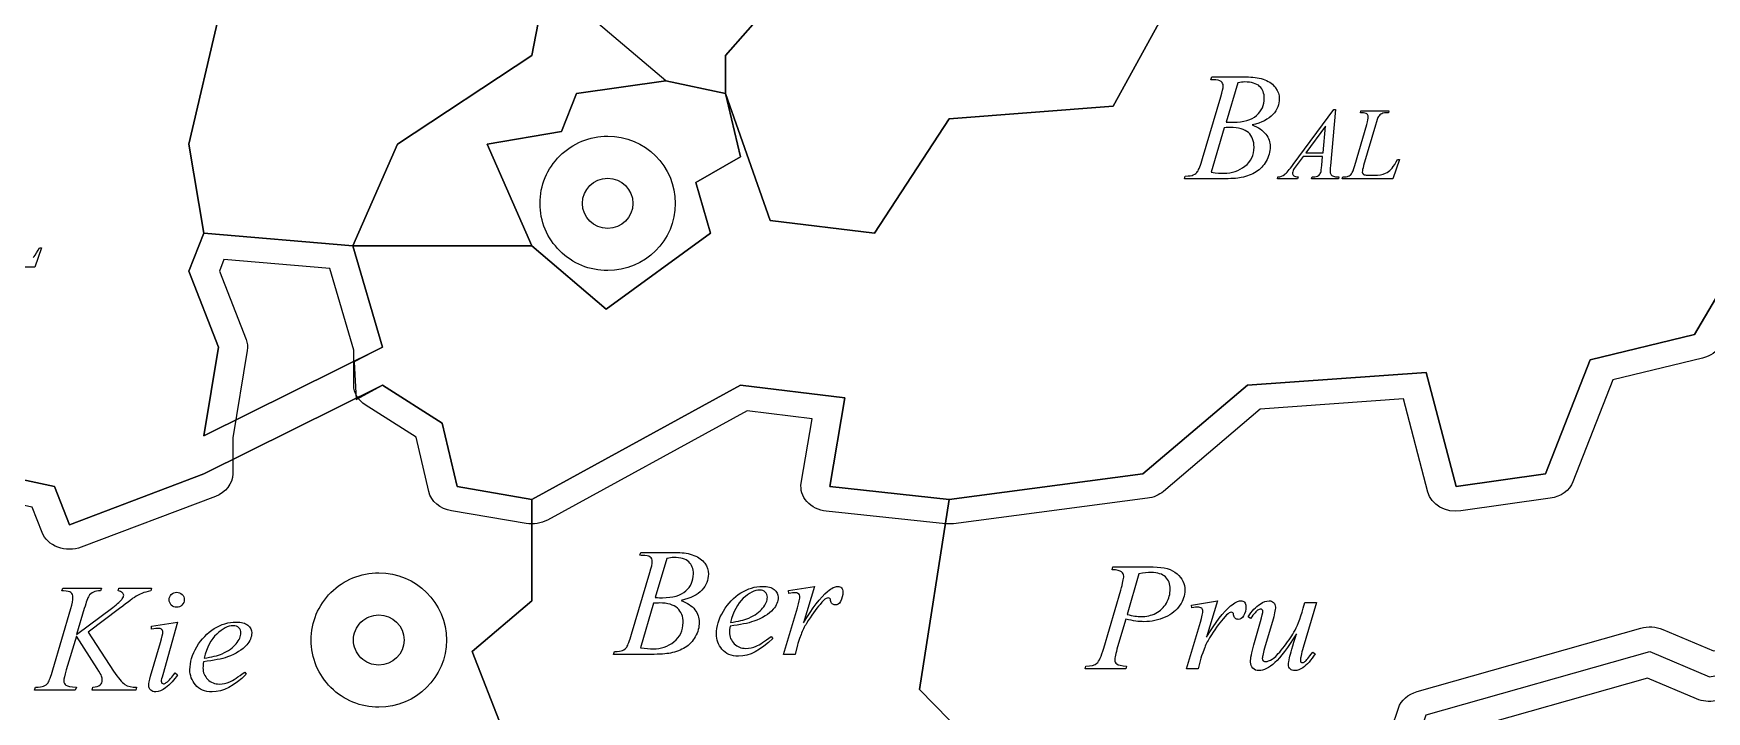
# Model space of a CAD drawing. Extents: x 1 to 639, y -1 to 499.
# Drawn here: x 245.7 to 363, y 237.6 to 285.1 of the extents above; entities that cross this region are included whole.
import ezdxf

# ---------------------------------------------------------------- set-up
doc = ezdxf.new("R2010")
doc.units = 0
for name, color, linetype in [('Centers', 7, 'CONTINUOUS'), ('Dividing_Lines', 7, 'CONTINUOUS'), ('Label_Land', 7, 'CONTINUOUS'), ('Label_Sea', 7, 'CONTINUOUS'), ('Land', 7, 'CONTINUOUS'), ('Nations', 7, 'CONTINUOUS'), ('Seas', 7, 'CONTINUOUS')]:
    doc.layers.add(name, color=color, linetype=linetype)

msp = doc.modelspace()

# ---------------------------------------------------------------- linework, layer by layer
at = {"layer": 'Centers', "color": 1}
for points in [[(287.758078, 273.219253)], [(290.729797, 273.219253)], [(271.716029, 242.638551)], [(274.687722, 242.638551)]]:
    msp.add_lwpolyline(points, close=True, dxfattribs=at)
for points in [[(282.636047, 276.548852), (283.5252, 277.431915), (284.731149, 277.928013), (285.988599, 277.928008)], [(285.988599, 277.928008), (288.607092, 277.928003), (290.729798, 275.819823), (290.729797, 273.219253)], [(281.247374, 273.219253), (281.247374, 274.468095), (281.746894, 275.665788), (282.636047, 276.548852)], [(284.219093, 273.219253), (284.219093, 274.189836), (285.011326, 274.97665), (285.988599, 274.976654)], [(285.988599, 274.976654), (286.965861, 274.976635), (287.758078, 274.189826), (287.758078, 273.219253)], [(282.636049, 269.889657), (281.746896, 270.77272), (281.247375, 271.970411), (281.247374, 273.219253)], [(285.988599, 271.461852), (285.011326, 271.461856), (284.219093, 272.24867), (284.219093, 273.219253)], [(287.758078, 273.219253), (287.758078, 272.24868), (286.965861, 271.46187), (285.988599, 271.461852)], [(290.729797, 273.219253), (290.729795, 270.618685), (288.60709, 268.510508), (285.988599, 268.510503)], [(285.988599, 268.510503), (284.73115, 268.510498), (283.525202, 269.006595), (282.636049, 269.889657)], [(266.593973, 245.968148), (267.483125, 246.851211), (268.689074, 247.347308), (269.946523, 247.347304)], [(269.946523, 247.347304), (272.565016, 247.347299), (274.687721, 245.23912), (274.687722, 242.638551)], [(265.205299, 242.638551), (265.205299, 243.887393), (265.70482, 245.085085), (266.593973, 245.968148)], [(268.176991, 242.638551), (268.176991, 243.104646), (268.363424, 243.551651), (268.695276, 243.881228)], [(268.695276, 243.881228), (269.027129, 244.210805), (269.477216, 244.395957), (269.946523, 244.395952)], [(269.946523, 244.395952), (270.923796, 244.395948), (271.716029, 243.609134), (271.716029, 242.638551)], [(266.593974, 239.308956), (265.704821, 240.192018), (265.2053, 241.38971), (265.205299, 242.638551)], [(268.695276, 241.395874), (268.363424, 241.725451), (268.176991, 242.172456), (268.176991, 242.638551)], [(271.716029, 242.638551), (271.716029, 241.667968), (270.923796, 240.881154), (269.946523, 240.88115)], [(274.687722, 242.638551), (274.68772, 240.037983), (272.565015, 237.929806), (269.946523, 237.929801)], [(269.946523, 240.88115), (269.477216, 240.881145), (269.027129, 241.066297), (268.695276, 241.395874)], [(269.946523, 237.929801), (268.689075, 237.929797), (267.483126, 238.425893), (266.593974, 239.308956)]]:
    msp.add_open_spline(points, degree=3, dxfattribs=at)
at = {"layer": 'Dividing_Lines', "color": 2}
msp.add_lwpolyline([(297.382186, 287.126216), (294.248145, 283.574073), (294.248145, 280.91004), (295.292984, 276.469276), (292.159525, 274.692968), (293.20328, 271.141259), (285.890518, 265.812339), (280.666323, 270.253095), (268.129313, 270.253095), (270.218991, 263.147873), (268.221203, 262.127637), (268.353495, 259.481806), (270.218541, 260.483401), (274.397871, 257.819869), (275.442736, 253.379091), (280.666296, 252.491076), (295.292905, 260.483843), (302.606195, 259.595764), (301.561568, 253.379091), (309.919195, 252.490933), (307.829994, 239.169794), (313.053792, 233.841282)], dxfattribs=at)
at = {"layer": 'Label_Land', "color": 7}
for points in [[(288.24607, 248.573023), (288.32024, 248.767702), (290.884427, 248.767702)], [(290.132124, 248.352051), (289.321546, 245.610712)], [(321.336792, 247.562786), (321.39507, 247.757466)], [(321.39507, 247.757466), (324.224152, 247.757466)], [(247.854833, 246.074442), (247.748875, 246.074442), (247.812449, 246.269122), (250.509085, 246.269122), (250.456106, 246.074442)], [(251.674625, 246.074442), (251.727604, 246.269122), (254.026895, 246.269122), (253.979212, 246.074442)], [(287.6633, 243.058814), (288.950693, 247.378627)], [(298.651157, 246.100047), (300.478937, 246.3947), (299.716038, 243.837538)], [(323.21225, 247.273394), (322.385777, 244.432103)], [(289.194396, 245.21608), (288.277857, 242.09593)], [(298.688244, 245.905365), (298.651157, 246.100047)], [(320.754022, 242.069624), (321.940753, 246.131617)], [(326.894297, 245.089811), (328.722073, 245.384463), (327.959174, 242.827301)], [(326.931381, 244.895128), (326.894297, 245.089811)], [(334.735181, 244.858298), (334.851735, 245.258183), (335.657034, 245.258183)], [(335.657034, 245.258183), (334.735198, 242.12224)], [(247.10783, 240.539186), (248.374027, 244.848476)], [(249.311759, 244.848476), (248.755477, 243.017422), (251.309068, 244.927403)], [(251.785879, 244.848476), (249.58725, 243.191058)], [(254.026895, 243.396261), (254.026895, 243.601467), (255.854671, 243.896119)], [(255.854671, 243.896119), (254.805686, 240.207701)], [(299.286906, 242.295873), (299.117373, 241.632905), (298.306795, 241.632905), (299.286906, 244.900391)], [(322.295714, 244.10062), (321.72354, 242.15381)], [(327.530046, 241.285636), (327.360513, 240.622668), (326.549931, 240.622668), (327.530046, 243.890154)], [(331.031943, 244.142714), (330.86771, 244.25847)], [(331.27035, 242.301136), (331.731267, 243.926984)], [(332.568336, 243.926984), (332.070333, 242.227473)], [(250.212403, 240.633896), (248.755477, 242.901666), (248.050857, 240.539186)], [(249.58725, 243.191058), (251.367346, 240.46026)], [(297.448534, 242.895701), (297.559789, 242.743115)], [(253.958021, 240.107731), (254.646748, 242.46495)], [(289.024863, 241.632905), (286.391802, 241.632905), (286.460677, 241.827588)], [(335.402717, 241.785494), (335.561654, 241.664475)], [(260.553916, 240.39712), (260.66517, 240.244534)], [(322.348693, 240.817351), (322.295714, 240.622668), (319.440141, 240.622668), (319.49842, 240.817351)], [(248.755477, 239.329007), (248.67071, 239.134324), (245.831033, 239.134324), (245.899907, 239.329007)], [(252.97791, 239.329007), (252.919631, 239.134324), (249.857441, 239.134324), (249.905124, 239.329007)], [(255.669246, 240.32872), (255.854671, 240.207701)]]:
    msp.add_lwpolyline(points, dxfattribs=at)
for points in [[(288.24607, 248.573013)], [(255.7858, 245.984993)], [(294.598261, 243.874368)], [(294.561174, 243.616549)], [(257.666555, 241.117968)], [(257.703642, 241.375787)]]:
    msp.add_lwpolyline(points, close=True, dxfattribs=at)
for points in [[(288.415603, 248.56776), (288.355561, 248.56776), (288.29905, 248.569511), (288.24607, 248.573013)], [(288.966585, 248.452003), (288.871224, 248.529174), (288.687563, 248.56776), (288.415603, 248.56776)], [(290.884427, 248.767702), (291.315323, 248.767702), (291.698539, 248.701055), (292.034074, 248.56776)], [(292.034074, 248.56776), (292.37314, 248.434465), (292.625673, 248.248553), (292.791673, 248.010025)], [(288.950693, 247.378627), (289.060182, 247.743434), (289.114926, 247.999501), (289.114926, 248.146828)], [(289.114926, 248.146828), (289.114926, 248.276616), (289.065479, 248.378341), (288.966585, 248.452003)], [(290.619531, 248.41519), (290.492382, 248.41519), (290.329913, 248.394144), (290.132124, 248.352051)], [(291.668517, 248.110015), (291.449537, 248.313465), (291.099875, 248.41519), (290.619531, 248.41519)], [(291.996987, 247.268151), (291.996987, 247.629449), (291.887497, 247.910071), (291.668517, 248.110015)], [(292.791673, 248.010025), (292.961206, 247.771497), (293.045973, 247.518937), (293.045973, 247.252347)], [(321.999032, 247.41546), (321.900137, 247.496137), (321.679391, 247.545246), (321.336792, 247.562786)], [(322.152669, 247.110284), (322.152669, 247.233055), (322.101457, 247.33478), (321.999032, 247.41546)], [(324.224152, 247.757466), (324.965859, 247.757466), (325.520373, 247.597863), (325.887695, 247.278657)], [(291.456601, 246.073754), (291.816858, 246.392962), (291.996987, 246.791094), (291.996987, 247.268151)], [(293.045973, 247.252347), (293.045973, 246.84194), (292.895866, 246.470116), (292.595652, 246.136877)], [(295.318776, 245.936935), (295.809714, 246.242111), (296.314781, 246.3947), (296.833977, 246.3947)], [(296.833977, 246.3947), (297.208363, 246.3947), (297.485619, 246.319282), (297.665747, 246.168447)], [(301.400772, 246.036908), (301.686858, 246.275436), (301.919966, 246.3947), (302.100096, 246.3947)], [(302.100096, 246.3947), (302.216649, 246.3947), (302.308479, 246.359622), (302.375587, 246.289467)], [(302.375587, 246.289467), (302.442693, 246.222818), (302.476246, 246.124601), (302.476246, 245.994814)], [(321.940753, 246.131617), (322.08203, 246.619196), (322.152669, 246.945418), (322.152669, 247.110284)], [(324.086407, 247.362843), (323.846235, 247.362843), (323.554849, 247.333027), (323.21225, 247.273394)], [(325.082413, 247.052404), (324.863433, 247.259364), (324.531431, 247.362843), (324.086407, 247.362843)], [(325.410883, 246.21054), (325.410883, 246.564826), (325.301393, 246.845447), (325.082413, 247.052404)], [(325.887695, 247.278657), (326.255016, 246.962958), (326.438677, 246.577104), (326.438677, 246.121094)], [(248.379327, 245.963946), (248.291028, 246.03761), (248.116196, 246.074442), (247.854833, 246.074442)], [(248.374027, 244.848476), (248.469391, 245.178206), (248.517073, 245.443043), (248.517073, 245.642987)], [(248.517073, 245.642987), (248.517073, 245.783298), (248.471157, 245.890284), (248.379327, 245.963946)], [(249.624333, 245.71665), (249.553695, 245.600893), (249.449503, 245.311501), (249.311759, 244.848476)], [(249.958103, 246.000779), (249.806229, 245.927115), (249.694972, 245.832405), (249.624333, 245.71665)], [(250.456106, 246.074442), (250.233593, 246.077944), (250.067592, 246.05339), (249.958103, 246.000779)], [(251.309068, 244.927403), (251.648134, 245.179962), (251.870646, 245.379904), (251.976604, 245.527231)], [(251.971307, 245.958686), (251.907733, 246.018317), (251.808838, 246.056902), (251.674625, 246.074442)], [(252.818972, 245.6272), (252.765992, 245.592123), (252.421628, 245.332548), (251.785879, 244.848476)], [(252.071966, 245.774527), (252.071966, 245.837666), (252.038413, 245.899053), (251.971307, 245.958686)], [(251.976604, 245.527231), (252.040179, 245.618433), (252.071966, 245.700865), (252.071966, 245.774527)], [(253.343464, 245.906069), (253.173931, 245.839421), (252.9991, 245.746464), (252.818972, 245.6272)], [(253.979212, 246.074442), (253.728446, 246.032349), (253.51653, 245.976225), (253.343464, 245.906069)], [(255.256009, 245.458828), (255.256009, 245.606154), (255.307222, 245.73068), (255.409647, 245.832406)], [(255.409647, 245.085252), (255.307222, 245.190485), (255.256009, 245.31501), (255.256009, 245.458828)], [(255.409647, 245.832406), (255.512074, 245.93413), (255.637459, 245.984993), (255.7858, 245.984993)], [(255.7858, 244.932663), (255.640989, 244.932663), (255.515605, 244.983526), (255.409647, 245.085252)], [(255.7858, 245.984993), (255.934141, 245.984993), (256.059525, 245.93413), (256.16195, 245.832406)], [(256.156653, 245.085252), (256.054226, 244.983526), (255.930608, 244.932663), (255.7858, 244.932663)], [(256.315591, 245.458828), (256.315591, 245.31501), (256.262612, 245.190485), (256.156653, 245.085252)], [(256.16195, 245.832406), (256.264377, 245.73068), (256.315591, 245.606154), (256.315591, 245.458828)], [(289.607633, 245.231874), (289.494611, 245.231874), (289.356866, 245.226609), (289.194396, 245.21608)], [(289.321546, 245.610712), (289.551121, 245.603708), (289.717122, 245.600206), (289.819549, 245.600206)], [(290.879131, 244.868821), (290.617767, 245.110856), (290.193935, 245.231874), (289.607633, 245.231874)], [(289.819549, 245.600206), (290.554192, 245.600206), (291.099876, 245.758055), (291.456601, 246.073754)], [(292.595652, 246.136877), (292.298969, 245.807147), (291.813327, 245.563358), (291.138726, 245.40551)], [(291.138726, 245.40551), (291.573156, 245.244152), (291.892797, 245.030179), (292.097649, 244.763588)], [(294.094958, 244.663615), (294.419896, 245.210827), (294.827836, 245.635267), (295.318776, 245.936935)], [(295.488309, 245.558096), (295.085668, 245.179257), (294.788985, 244.618014), (294.598261, 243.874368)], [(296.637953, 246.131617), (296.277695, 246.131617), (295.894481, 245.940444), (295.488309, 245.558096)], [(297.035298, 245.994814), (296.943467, 246.086016), (296.811019, 246.131617), (296.637953, 246.131617)], [(296.849869, 244.868821), (297.068849, 245.138918), (297.178339, 245.394985), (297.178339, 245.637022)], [(297.178339, 245.637022), (297.178339, 245.784348), (297.130659, 245.903613), (297.035298, 245.994814)], [(297.935942, 245.631759), (297.935942, 245.340615), (297.819388, 245.061749), (297.58628, 244.795158)], [(297.665747, 246.168447), (297.845877, 246.017614), (297.935942, 245.838718), (297.935942, 245.631759)], [(299.096181, 245.952721), (299.022012, 245.952721), (298.886033, 245.936936), (298.688244, 245.905365)], [(299.376972, 245.868535), (299.306333, 245.924659), (299.212736, 245.952721), (299.096181, 245.952721)], [(299.286906, 244.900391), (299.399928, 245.27923), (299.456439, 245.549328), (299.456439, 245.710685)], [(299.456439, 245.710685), (299.456439, 245.773825), (299.42995, 245.826442), (299.376972, 245.868535)], [(299.716038, 243.837538), (300.334126, 244.886359), (300.895704, 245.619482), (301.400772, 246.036908)], [(300.876278, 245.137164), (300.583128, 244.793403), (300.265254, 244.347916), (299.922655, 243.800705)], [(301.294814, 245.547573), (301.202984, 245.498464), (301.063472, 245.361661), (300.876278, 245.137164)], [(301.464347, 245.589666), (301.404303, 245.589666), (301.347792, 245.575635), (301.294814, 245.547573)], [(301.565006, 245.547573), (301.53675, 245.575635), (301.503197, 245.589666), (301.464347, 245.589666)], [(301.612689, 245.416033), (301.605636, 245.482679), (301.589742, 245.526526), (301.565006, 245.547573)], [(301.718647, 245.173997), (301.662136, 245.226612), (301.626816, 245.307291), (301.612689, 245.416033)], [(301.930563, 245.095071), (301.849327, 245.095071), (301.778688, 245.121379), (301.718647, 245.173997)], [(302.296117, 245.331847), (302.21135, 245.173996), (302.089499, 245.095071), (301.930563, 245.095071)], [(302.476246, 245.994814), (302.476246, 245.763302), (302.416203, 245.542313), (302.296117, 245.331847)], [(324.398981, 244.516289), (324.716856, 244.67414), (324.964091, 244.910915), (325.140688, 245.226614)], [(326.089015, 245.068764), (325.855907, 244.72851), (325.509777, 244.451396), (325.050626, 244.237423)], [(325.140688, 245.226614), (325.320818, 245.542313), (325.410883, 245.870288), (325.410883, 246.21054)], [(326.438677, 246.121094), (326.438677, 245.759793), (326.322123, 245.409016), (326.089015, 245.068764)], [(329.643909, 245.026671), (329.929997, 245.265199), (330.163104, 245.384463), (330.343232, 245.384463)], [(330.343232, 245.384463), (330.459787, 245.384463), (330.551618, 245.349385), (330.618723, 245.27923)], [(330.618723, 245.27923), (330.685831, 245.212581), (330.719385, 245.114364), (330.719385, 244.984578)], [(330.86771, 244.25847), (331.132604, 244.665371), (331.413392, 244.965284), (331.710075, 245.15821)], [(331.710075, 245.15821), (331.936119, 245.309046), (332.144503, 245.384463), (332.335228, 245.384463)], [(332.335228, 245.384463), (332.465911, 245.384463), (332.571869, 245.34237), (332.653102, 245.258183)], [(332.653102, 245.258183), (332.737869, 245.177504), (332.780252, 245.072271), (332.780252, 244.942484)], [(258.424157, 243.438354), (258.915095, 243.743531), (259.420162, 243.896119), (259.939358, 243.896119)], [(259.939358, 243.896119), (260.313744, 243.896119), (260.591, 243.820702), (260.771128, 243.669867)], [(291.276472, 243.858585), (291.276472, 244.290039), (291.144025, 244.626784), (290.879131, 244.868821)], [(292.097649, 244.763588), (292.302501, 244.496998), (292.404928, 244.204099), (292.404928, 243.884891)], [(292.404928, 243.884891), (292.404928, 243.530608), (292.313097, 243.192109), (292.129436, 242.869394)], [(293.607551, 243.058814), (293.607551, 243.58147), (293.77002, 244.116404), (294.094958, 244.663615)], [(296.230016, 243.953294), (295.834439, 243.809475), (295.278158, 243.697226), (294.561174, 243.616549)], [(294.598261, 243.874368), (295.120987, 243.934001), (295.546585, 244.035726), (295.875054, 244.179544)], [(295.875054, 244.179544), (296.309484, 244.372472), (296.634422, 244.602231), (296.849869, 244.868821)], [(297.58628, 244.795158), (297.279, 244.447888), (296.826912, 244.167267), (296.230016, 243.953294)], [(323.561912, 243.921724), (323.22991, 243.921724), (322.807844, 243.981356), (322.295714, 244.10062)], [(322.385777, 244.432103), (322.784887, 244.330379), (323.106293, 244.279517), (323.349996, 244.279517)], [(323.349996, 244.279517), (323.734978, 244.279517), (324.08464, 244.358441), (324.398981, 244.516289)], [(325.050626, 244.237423), (324.591474, 244.026957), (324.095236, 243.921724), (323.561912, 243.921724)], [(327.339321, 244.942484), (327.265149, 244.942484), (327.129169, 244.926699), (326.931381, 244.895128)], [(327.620108, 244.858298), (327.54947, 244.914422), (327.455874, 244.942484), (327.339321, 244.942484)], [(327.530046, 243.890154), (327.643068, 244.268993), (327.699579, 244.539091), (327.699579, 244.700449)], [(327.699579, 244.700449), (327.699579, 244.763588), (327.673089, 244.816205), (327.620108, 244.858298)], [(327.959174, 242.827301), (328.577265, 243.876122), (329.138843, 244.609246), (329.643909, 245.026671)], [(329.119417, 244.126927), (328.826266, 243.783166), (328.508391, 243.33768), (328.165794, 242.790468)], [(329.53795, 244.537336), (329.44612, 244.488227), (329.306609, 244.351424), (329.119417, 244.126927)], [(329.707483, 244.579429), (329.647442, 244.579429), (329.590931, 244.565398), (329.53795, 244.537336)], [(329.808145, 244.537336), (329.77989, 244.565398), (329.746336, 244.579429), (329.707483, 244.579429)], [(329.855825, 244.405796), (329.848772, 244.472443), (329.832879, 244.516289), (329.808145, 244.537336)], [(329.961783, 244.16376), (329.905272, 244.216376), (329.869953, 244.297054), (329.855825, 244.405796)], [(330.173699, 244.084834), (330.092466, 244.084834), (330.021827, 244.111143), (329.961783, 244.16376)], [(330.539256, 244.32161), (330.45449, 244.163759), (330.332637, 244.084834), (330.173699, 244.084834)], [(330.719385, 244.984578), (330.719385, 244.753065), (330.659342, 244.532076), (330.539256, 244.32161)], [(331.535246, 244.726755), (331.461074, 244.67414), (331.293306, 244.479459), (331.031943, 244.142714)], [(331.757758, 244.805682), (331.683586, 244.805682), (331.609415, 244.779373), (331.535246, 244.726755)], [(331.731267, 243.926984), (331.844289, 244.316348), (331.9008, 244.558383), (331.9008, 244.653092)], [(331.85312, 244.758325), (331.824865, 244.789896), (331.793077, 244.805682), (331.757758, 244.805682)], [(331.9008, 244.653092), (331.9008, 244.695185), (331.884906, 244.730263), (331.85312, 244.758325)], [(332.780252, 244.942484), (332.780252, 244.753065), (332.709613, 244.414565), (332.568336, 243.926984)], [(334.083537, 243.190353), (334.288389, 243.54113), (334.505604, 244.097112), (334.735181, 244.858298)], [(254.509003, 243.454141), (254.4313, 243.454141), (254.270598, 243.434847), (254.026895, 243.396261)], [(254.731515, 243.380477), (254.678537, 243.429586), (254.604366, 243.454141), (254.509003, 243.454141)], [(254.646748, 242.46495), (254.75977, 242.850805), (254.816281, 243.092841), (254.816281, 243.191058)], [(254.816281, 243.191058), (254.816281, 243.268229), (254.788026, 243.331369), (254.731515, 243.380477)], [(257.200339, 242.165035), (257.525277, 242.712246), (257.933217, 243.136686), (258.424157, 243.438354)], [(258.59369, 243.059515), (258.191049, 242.680676), (257.894367, 242.119434), (257.703642, 241.375787)], [(259.743334, 243.633037), (259.383077, 243.633037), (258.999862, 243.441863), (258.59369, 243.059515)], [(260.140679, 243.496234), (260.048848, 243.587436), (259.9164, 243.633037), (259.743334, 243.633037)], [(259.95525, 242.370241), (260.174231, 242.640338), (260.283721, 242.896405), (260.283721, 243.138442)], [(260.283721, 243.138442), (260.283721, 243.285768), (260.23604, 243.405032), (260.140679, 243.496234)], [(261.041323, 243.133178), (261.041323, 242.842035), (260.924769, 242.563168), (260.691661, 242.296578)], [(260.771128, 243.669867), (260.951258, 243.519034), (261.041323, 243.340138), (261.041323, 243.133178)], [(287.324234, 242.143287), (287.409, 242.276582), (287.522022, 242.581757), (287.6633, 243.058814)], [(290.635427, 242.516862), (291.06279, 242.846592), (291.276472, 243.293833), (291.276472, 243.858585)], [(292.129436, 242.869394), (291.945776, 242.54668), (291.709136, 242.295874), (291.419517, 242.116977)], [(293.999596, 241.990697), (293.738232, 242.313412), (293.607551, 242.669451), (293.607551, 243.058814)], [(294.561174, 243.616549), (294.536451, 243.44116), (294.52409, 243.295587), (294.52409, 243.17983)], [(294.52409, 243.17983), (294.52409, 242.86764), (294.635346, 242.60105), (294.857856, 242.380059)], [(297.559789, 242.743115), (296.722721, 241.918788), (295.924503, 241.506625), (295.165135, 241.506625)], [(296.399549, 242.206426), (296.636188, 242.311659), (296.985849, 242.541418), (297.448534, 242.895701)], [(299.541206, 243.016721), (299.392864, 242.616835), (299.308098, 242.376553), (299.286906, 242.295873)], [(299.922655, 243.800705), (299.774313, 243.569192), (299.647164, 243.307864), (299.541206, 243.016721)], [(328.165794, 242.790468), (328.017453, 242.558955), (327.890303, 242.297627), (327.784345, 242.006484)], [(334.25307, 243.07986), (333.652641, 242.101192), (333.14934, 241.425947), (332.743168, 241.054123)], [(333.310043, 242.069624), (333.624386, 242.469509), (333.882218, 242.843086), (334.083537, 243.190353)], [(333.770962, 241.385609), (333.827473, 241.645184), (333.988176, 242.209934), (334.25307, 243.07986)], [(256.712932, 240.560233), (256.712932, 241.082889), (256.875401, 241.617823), (257.200339, 242.165035)], [(257.703642, 241.375787), (258.226369, 241.43542), (258.651967, 241.537145), (258.980436, 241.680963)], [(258.980436, 241.680963), (259.414865, 241.873891), (259.739803, 242.10365), (259.95525, 242.370241)], [(260.691661, 242.296578), (260.384381, 241.949308), (259.932293, 241.668686), (259.335397, 241.454714)], [(286.460677, 241.827588), (286.736168, 241.834592), (286.923361, 241.8609), (287.022255, 241.906511)], [(287.022255, 241.906511), (287.163532, 241.966144), (287.264192, 242.045069), (287.324234, 242.143287)], [(288.277857, 242.09593), (288.659306, 242.046821), (288.957755, 242.022267), (289.173205, 242.022267)], [(290.381127, 241.722355), (290.091509, 241.662721), (289.639421, 241.632905), (289.024863, 241.632905)], [(289.173205, 242.022267), (289.724187, 242.022267), (290.211594, 242.187132), (290.635427, 242.516862)], [(291.419517, 242.116977), (291.133429, 241.938082), (290.787299, 241.806541), (290.381127, 241.722355)], [(295.165135, 241.506625), (294.649472, 241.506625), (294.260959, 241.667983), (293.999596, 241.990697)], [(294.857856, 242.380059), (295.08037, 242.162578), (295.350563, 242.053837), (295.668438, 242.053837)], [(295.668438, 242.053837), (295.922737, 242.053837), (296.166441, 242.1047), (296.399549, 242.206426)], [(320.27721, 241.00677), (320.425552, 241.136556), (320.584489, 241.490841), (320.754022, 242.069624)], [(321.72354, 242.15381), (321.589327, 241.690785), (321.52222, 241.385609), (321.52222, 241.238283)], [(327.784345, 242.006484), (327.636004, 241.606598), (327.551237, 241.366316), (327.530046, 241.285636)], [(331.037243, 241.090957), (331.037243, 241.354038), (331.114945, 241.757431), (331.27035, 242.301136)], [(332.070333, 242.227473), (331.932588, 241.764448), (331.863716, 241.471549), (331.863716, 241.348776)], [(332.56304, 241.301423), (332.750231, 241.417178), (332.999232, 241.673245), (333.310043, 242.069624)], [(334.735198, 242.12224), (334.597451, 241.655706), (334.528578, 241.361054), (334.528578, 241.238283)], [(335.561654, 241.664475), (335.28263, 241.226005), (334.996543, 240.903291), (334.703394, 240.696331)], [(334.851735, 241.13305), (334.925905, 241.189174), (335.109565, 241.406656), (335.402717, 241.785494)], [(246.768764, 239.644706), (246.860594, 239.788523), (246.973616, 240.086683), (247.10783, 240.539186)], [(248.050857, 240.539186), (247.934302, 240.160348), (247.876024, 239.906034), (247.876024, 239.776245)], [(250.519681, 240.118254), (250.491426, 240.18841), (250.389, 240.36029), (250.212403, 240.633896)], [(251.367346, 240.46026), (251.685221, 239.976188), (251.948349, 239.665751), (252.156733, 239.52895)], [(257.104977, 239.492116), (256.843614, 239.814831), (256.712932, 240.17087), (256.712932, 240.560233)], [(257.666555, 241.117968), (257.641833, 240.94258), (257.629471, 240.797007), (257.629471, 240.681249)], [(257.629471, 240.681249), (257.629471, 240.369059), (257.740727, 240.102469), (257.963238, 239.881478)], [(259.335397, 241.454714), (258.93982, 241.310894), (258.383539, 241.198645), (257.666555, 241.117968)], [(259.50493, 239.707846), (259.741569, 239.813079), (260.091231, 240.042837), (260.553916, 240.39712)], [(319.49842, 240.817351), (319.872805, 240.817351), (320.132402, 240.880491), (320.27721, 241.00677)], [(321.52222, 241.238283), (321.52222, 241.126034), (321.569901, 241.033078), (321.665262, 240.959414)], [(321.665262, 240.959414), (321.760625, 240.885752), (321.988436, 240.838397), (322.348693, 240.817351)], [(331.206776, 240.664761), (331.093754, 240.77701), (331.037243, 240.919075), (331.037243, 241.090957)], [(331.620012, 240.496389), (331.457543, 240.496389), (331.319798, 240.552513), (331.206776, 240.664761)], [(332.743168, 241.054123), (332.340527, 240.6823), (331.966142, 240.496389), (331.620012, 240.496389)], [(331.863716, 241.348776), (331.863716, 241.282129), (331.884908, 241.22776), (331.927291, 241.185666)], [(331.927291, 241.185666), (331.973205, 241.14708), (332.033248, 241.127787), (332.10742, 241.127787)], [(332.10742, 241.127787), (332.223972, 241.127787), (332.375846, 241.185665), (332.56304, 241.301423)], [(333.702088, 240.912061), (333.702088, 241.031325), (333.725046, 241.189174), (333.770962, 241.385609)], [(333.818642, 240.612145), (333.740939, 240.689316), (333.702088, 240.789288), (333.702088, 240.912061)], [(334.141816, 240.496389), (334.004069, 240.496389), (333.896344, 240.534974), (333.818642, 240.612145)], [(334.703394, 240.696331), (334.509136, 240.563036), (334.321943, 240.496389), (334.141816, 240.496389)], [(334.528578, 241.238283), (334.528578, 241.175143), (334.539168, 241.127788), (334.560348, 241.096217)], [(334.560348, 241.096217), (334.585073, 241.068154), (334.616861, 241.054123), (334.655711, 241.054123)], [(334.655711, 241.054123), (334.715755, 241.054123), (334.781096, 241.080432), (334.851735, 241.13305)], [(245.899907, 239.329007), (246.175398, 239.336011), (246.360824, 239.360566), (246.456185, 239.40267)], [(246.456185, 239.40267), (246.597463, 239.46581), (246.701656, 239.546488), (246.768764, 239.644706)], [(247.876024, 239.776245), (247.876024, 239.64295), (247.925471, 239.541225), (248.024366, 239.47107)], [(248.024366, 239.47107), (248.12326, 239.400914), (248.366964, 239.35356), (248.755477, 239.329007)], [(249.905124, 239.329007), (250.148827, 239.35356), (250.320125, 239.411438), (250.419019, 239.50264)], [(250.419019, 239.50264), (250.521447, 239.593842), (250.57266, 239.697321), (250.57266, 239.813079)], [(250.57266, 239.813079), (250.57266, 239.918312), (250.555001, 240.020037), (250.519681, 240.118254)], [(252.156733, 239.52895), (252.365118, 239.395654), (252.638844, 239.329007), (252.97791, 239.329007)], [(253.825575, 239.460546), (253.825575, 239.590335), (253.869723, 239.806063), (253.958021, 240.107731)], [(253.96332, 239.134324), (253.87149, 239.222019), (253.825575, 239.33076), (253.825575, 239.460546)], [(255.007006, 239.286914), (254.766834, 239.101001), (254.537258, 239.008045), (254.318278, 239.008045)], [(254.805686, 240.207701), (254.735047, 239.95865), (254.699727, 239.809571), (254.699727, 239.760462)], [(254.699727, 239.760462), (254.699727, 239.704338), (254.715622, 239.658737), (254.74741, 239.623659)], [(254.74741, 239.623659), (254.78273, 239.588582), (254.823346, 239.571043), (254.86926, 239.571043)], [(254.86926, 239.571043), (254.922241, 239.571043), (254.985816, 239.599105), (255.059985, 239.655229)], [(255.854671, 240.207701), (255.614499, 239.842893), (255.331944, 239.535964), (255.007006, 239.286914)], [(255.059985, 239.655229), (255.261307, 239.813078), (255.464394, 240.037575), (255.669246, 240.32872)], [(258.270516, 239.008045), (257.754853, 239.008045), (257.36634, 239.169402), (257.104977, 239.492116)], [(257.963238, 239.881478), (258.185751, 239.663997), (258.455945, 239.555256), (258.773819, 239.555256)], [(260.66517, 240.244534), (259.828102, 239.420208), (259.029884, 239.008045), (258.270516, 239.008045)], [(258.773819, 239.555256), (259.028119, 239.555256), (259.271822, 239.606119), (259.50493, 239.707846)], [(254.318278, 239.008045), (254.17347, 239.008045), (254.055151, 239.050138), (253.96332, 239.134324)]]:
    msp.add_open_spline(points, degree=3, dxfattribs=at)
at = {"layer": 'Label_Sea', "color": 3}
for points in [[(328.253707, 281.878801), (328.327878, 282.073484), (330.892065, 282.073484)], [(330.139762, 281.657828), (329.329181, 278.916494)], [(327.670938, 276.364592), (328.958327, 280.684408)], [(334.017836, 275.938396), (336.878702, 279.80395), (337.002309, 279.80395)], [(337.002309, 279.80395), (336.638521, 275.847195)], [(338.732939, 279.565416), (338.775322, 279.695201), (340.728512, 279.695201), (340.700369, 279.565416)], [(329.202031, 278.521861), (328.285495, 275.401711)], [(338.340911, 275.861224), (339.185049, 278.755128)], [(339.796216, 278.706014), (338.966182, 275.861218)], [(336.03457, 275.899812), (336.091082, 276.503146), (334.720693, 276.503146), (334.233285, 275.847195)], [(341.254878, 276.131318), (341.346731, 276.289167), (341.477407, 276.289167), (341.011055, 274.938686)], [(329.032498, 274.938686), (326.39944, 274.938686), (326.468311, 275.133365)], [(334.378094, 275.068471), (334.339244, 274.938686), (332.922938, 274.938686), (332.961791, 275.068471)], [(337.231897, 275.068471), (337.193043, 274.938686), (335.306992, 274.938686), (335.345842, 275.068471), (335.427079, 275.068471)], [(341.011055, 274.938686), (337.461462, 274.938686), (337.510908, 275.068471)], [(339.238147, 275.198253), (339.700837, 275.198253)], [(246.080819, 269.940327), (246.172648, 270.098177), (246.303331, 270.098177), (245.837105, 268.747696)], [(245.837105, 268.747696), (242.287515, 268.747696), (242.336961, 268.877484)]]:
    msp.add_lwpolyline(points, dxfattribs=at)
for points in [[(328.253707, 281.878794)], [(336.302988, 278.635863), (334.914937, 276.759214), (336.119326, 276.759214)]]:
    msp.add_lwpolyline(points, close=True, dxfattribs=at)
for points in [[(328.42324, 281.873541), (328.363196, 281.873541), (328.306685, 281.875292), (328.253707, 281.878794)], [(328.974223, 281.757785), (328.878859, 281.834955), (328.695198, 281.873541), (328.42324, 281.873541)], [(328.958327, 280.684408), (329.067818, 281.049216), (329.122564, 281.305283), (329.122564, 281.452609)], [(329.122564, 281.452609), (329.122564, 281.582395), (329.073117, 281.68412), (328.974223, 281.757785)], [(330.627169, 281.720968), (330.50002, 281.720968), (330.337551, 281.699922), (330.139762, 281.657828)], [(331.676155, 281.415792), (331.457175, 281.619243), (331.107513, 281.720968), (330.627169, 281.720968)], [(330.892065, 282.073484), (331.322961, 282.073484), (331.706176, 282.006836), (332.041709, 281.873541)], [(332.004625, 280.573928), (332.004625, 280.93523), (331.895135, 281.215851), (331.676155, 281.415792)], [(332.041709, 281.873541), (332.380775, 281.740246), (332.633309, 281.554334), (332.799311, 281.315806)], [(331.464239, 279.379536), (331.824496, 279.698741), (332.004625, 280.096872), (332.004625, 280.573928)], [(333.05361, 280.558128), (333.05361, 280.147718), (332.903503, 279.775895), (332.603287, 279.442659)], [(332.799311, 281.315806), (332.968844, 281.077278), (333.05361, 280.824719), (333.05361, 280.558128)], [(329.827184, 278.905987), (330.561827, 278.905987), (331.107512, 279.063837), (331.464239, 279.379536)], [(332.603287, 279.442659), (332.306604, 279.112928), (331.820963, 278.869138), (331.146364, 278.711287)], [(338.828318, 279.561914), (338.788286, 279.561914), (338.756493, 279.563081), (338.732939, 279.565416)], [(339.192102, 279.488251), (339.128538, 279.537359), (339.007277, 279.561914), (338.828318, 279.561914)], [(339.185049, 278.755128), (339.255688, 278.993657), (339.291007, 279.169045), (339.291007, 279.281293)], [(339.291007, 279.281293), (339.291007, 279.370156), (339.258039, 279.439142), (339.192102, 279.488251)], [(340.004572, 279.295319), (339.962189, 279.232179), (339.892737, 279.035744), (339.796216, 278.706014)], [(340.234153, 279.502276), (340.142334, 279.460183), (340.065807, 279.391197), (340.004572, 279.295319)], [(340.700369, 279.565416), (340.4814, 279.565416), (340.325995, 279.544369), (340.234153, 279.502276)], [(329.615268, 278.537655), (329.502246, 278.537655), (329.3645, 278.53239), (329.202031, 278.521861)], [(329.329181, 278.916494), (329.558758, 278.909489), (329.724759, 278.905987), (329.827184, 278.905987)], [(330.886765, 278.174599), (330.625402, 278.416636), (330.201569, 278.537655), (329.615268, 278.537655)], [(331.28411, 277.164362), (331.28411, 277.595819), (331.151662, 277.932564), (330.886765, 278.174599)], [(331.146364, 278.711287), (331.580791, 278.54993), (331.900431, 278.335956), (332.105284, 278.069366)], [(332.105284, 278.069366), (332.310136, 277.802776), (332.412562, 277.509878), (332.412562, 277.190672)], [(330.643061, 275.822643), (331.070427, 276.152373), (331.28411, 276.599613), (331.28411, 277.164362)], [(332.412562, 277.190672), (332.412562, 276.836387), (332.320732, 276.497887), (332.137071, 276.175172)], [(327.331872, 275.449064), (327.416638, 275.58236), (327.52966, 275.887535), (327.670938, 276.364592)], [(329.180839, 275.328048), (329.731822, 275.328048), (330.219229, 275.492913), (330.643061, 275.822643)], [(332.137071, 276.175172), (331.95341, 275.852458), (331.71677, 275.601653), (331.427152, 275.422758)], [(333.420941, 275.240353), (333.555155, 275.350262), (333.75412, 275.582943), (334.017836, 275.938396)], [(334.024902, 275.527988), (333.996647, 275.464848), (333.982519, 275.405216), (333.982519, 275.349091)], [(334.233285, 275.847195), (334.122619, 275.699869), (334.053158, 275.593467), (334.024902, 275.527988)], [(335.960399, 275.387679), (335.9863, 275.460171), (336.011023, 275.630882), (336.03457, 275.899812)], [(336.638521, 275.847195), (336.619692, 275.662452), (336.610277, 275.54085), (336.610277, 275.482389)], [(338.107803, 275.278937), (338.180797, 275.386509), (338.2585, 275.580605), (338.340911, 275.861224)], [(338.966182, 275.861218), (338.902619, 275.646075), (338.870837, 275.496411), (338.870837, 275.412224)], [(340.502592, 275.324533), (340.648571, 275.387672), (340.782785, 275.482382), (340.905233, 275.608662)], [(340.905233, 275.608662), (340.97117, 275.678817), (341.087718, 275.853036), (341.254878, 276.131318)], [(326.468311, 275.133365), (326.743802, 275.14037), (326.930995, 275.166679), (327.029889, 275.212292)], [(327.029889, 275.212292), (327.171167, 275.271923), (327.271828, 275.350847), (327.331872, 275.449064)], [(328.285495, 275.401711), (328.666944, 275.352603), (328.965392, 275.328048), (329.180839, 275.328048)], [(330.388762, 275.028132), (330.099143, 274.968502), (329.647055, 274.938686), (329.032498, 274.938686)], [(331.427152, 275.422758), (331.141066, 275.243861), (330.794936, 275.112319), (330.388762, 275.028132)], [(332.961791, 275.068471), (333.136033, 275.075476), (333.289083, 275.132769), (333.420941, 275.240353)], [(333.982519, 275.349091), (333.982519, 275.27426), (334.013129, 275.209952), (334.074348, 275.156167)], [(334.074348, 275.156167), (334.135568, 275.102379), (334.236816, 275.073147), (334.378094, 275.068471)], [(335.427079, 275.068471), (335.580129, 275.068471), (335.704923, 275.101211), (335.801462, 275.16669)], [(335.801462, 275.16669), (335.869748, 275.21112), (335.922727, 275.284783), (335.960399, 275.387679)], [(336.610277, 275.482389), (336.610277, 275.388848), (336.627936, 275.317523), (336.663253, 275.268414)], [(336.663253, 275.268414), (336.707991, 275.200598), (336.768034, 275.150319), (336.843382, 275.117579)], [(336.843382, 275.117579), (336.921084, 275.08484), (337.050589, 275.068471), (337.231897, 275.068471)], [(337.510908, 275.068471), (337.699277, 275.073141), (337.825249, 275.088341), (337.888824, 275.114073)], [(337.888824, 275.114073), (337.987718, 275.156167), (338.060711, 275.211121), (338.107803, 275.278937)], [(338.870837, 275.412224), (338.870837, 275.3561), (338.902619, 275.302315), (338.966182, 275.250869)], [(338.966182, 275.250869), (339.006215, 275.215792), (339.09687, 275.198253), (339.238147, 275.198253)], [(339.700837, 275.198253), (340.037552, 275.198253), (340.304803, 275.240346), (340.502592, 275.324533)], [(245.731157, 269.417671), (245.797087, 269.487827), (245.913641, 269.662045), (246.080819, 269.940327)]]:
    msp.add_open_spline(points, degree=3, dxfattribs=at)
at = {"layer": 'Land', "color": 5}
for points in [[(280.665852, 300.447641), (277.53242, 298.671319), (261.86089, 297.783153), (258.726381, 286.238074), (256.636701, 277.357432), (257.681537, 271.141267), (268.128869, 270.253114), (271.263386, 277.357432), (280.665852, 283.574523), (281.710691, 288.902532)], [(283.800369, 280.910048), (282.75553, 278.245595), (277.53242, 277.357432), (280.665852, 270.253114), (285.890073, 265.812347), (293.202835, 271.141267), (292.159081, 274.692976), (295.292539, 276.469284), (294.2477, 280.910048), (290.069403, 281.798212)], [(257.681537, 271.141267), (256.636701, 268.476816), (258.726381, 263.147881), (257.681537, 256.931711), (270.218547, 263.147881), (268.128869, 270.253114)], [(270.218547, 260.483409), (257.681537, 254.267252), (248.27906, 250.71463), (247.234227, 253.379099), (243.05486, 254.267252), (238.875502, 252.490941), (239.920341, 248.051082), (237.830668, 237.393221), (232.607536, 232.065217), (227.383347, 232.953375), (225.293671, 228.512598), (245.144543, 223.184578), (254.547018, 216.079339), (256.636701, 210.751332), (277.53242, 221.408272), (275.442742, 233.841525), (278.577259, 236.505997), (276.487554, 241.833999), (280.665852, 245.386621), (280.665852, 252.490941), (275.442742, 253.379099), (274.397876, 257.819877)], [(309.919518, 252.491084), (301.561468, 253.379176), (302.606201, 259.595772), (295.29291, 260.483851), (280.666302, 252.491084), (280.666302, 245.386398), (276.487237, 241.834062), (278.576782, 236.505545), (275.442504, 233.84129), (277.531996, 221.40809), (303.65096, 225.848523), (312.009037, 230.288949), (313.053797, 233.84129), (307.829999, 239.169802)], [(362.157393, 201.870212), (359.023141, 203.64638), (350.66509, 203.64638), (343.351773, 206.310629), (340.217521, 210.751057), (337.083242, 227.624691), (341.262254, 231.177035), (343.351773, 237.393621), (359.023141, 241.834062), (363.202179, 240.057889), (377.828788, 242.722152), (384.097372, 247.162572), (391.410663, 245.386398), (398.723953, 239.169802), (406.037297, 222.296182), (402.902992, 206.310629), (398.723953, 208.974894), (393.500155, 206.310629), (386.186891, 204.534469), (379.918333, 208.974894), (374.694535, 209.862979), (371.56023, 206.310629)]]:
    msp.add_lwpolyline(points, close=True, dxfattribs=at)
for points in [[(297.382403, 287.126425), (294.24815, 283.574081), (294.24815, 280.909818), (297.382403, 272.028973), (304.695746, 271.140883), (309.919518, 279.133663), (321.411874, 280.021734), (328.725165, 293.343034)], [(366.336432, 271.140883), (362.157393, 264.036195), (354.844102, 262.26003), (351.709876, 254.267263), (345.441292, 253.379176), (343.351773, 261.371943), (330.814684, 260.483851), (323.501367, 254.267263), (309.919518, 252.491084), (307.829999, 239.169802), (313.053797, 233.84129), (312.009037, 230.288949), (337.083242, 227.624691), (341.262254, 231.177035), (343.351773, 237.393621), (359.023141, 241.834062), (363.202179, 240.057889)]]:
    msp.add_lwpolyline(points, dxfattribs=at)
at = {"layer": 'Nations', "color": 5}
for points in [[(268.190437, 260.484327), (268.190437, 262.936635), (266.508112, 268.657749), (259.092657, 269.288732), (258.774988, 268.476814), (260.650735, 263.694369)], [(359.93, 243.376101), (363.472954, 241.870739), (376.91542, 244.319364), (382.18388, 248.052003), (384.05099, 260.749773), (380.26708, 263.965316), (375.028836, 263.223194)], [(260.733933, 262.905409), (259.709623, 256.80956), (259.709623, 254.267249)], [(362.715479, 262.379108), (356.430199, 260.852622), (353.633899, 253.72166)], [(343.461019, 253.005262), (341.755992, 259.52911), (331.723607, 258.81822), (324.937022, 253.048428)], [(273.453552, 253.041094), (272.561034, 256.836191), (269.001887, 259.104793)], [(299.553996, 253.622484), (300.311418, 258.133058), (295.754952, 258.686897), (281.763634, 251.040679)], [(246.354689, 250.169983), (245.662092, 251.936189), (243.291482, 252.439506), (241.169385, 251.537574), (241.910609, 248.389081)], [(258.504867, 252.692085), (249.102393, 249.140387)], [(323.810056, 252.563479), (310.228234, 250.787168)], [(352.04341, 252.566233), (345.775461, 251.678081)], [(280.269295, 250.80004), (275.0451, 251.688201)], [(309.668535, 250.779839), (301.309796, 251.667992)], [(342.710132, 239.029928), (358.381632, 243.469784)], [(362.294103, 238.516509), (358.867831, 239.973193), (345.008328, 236.045837), (343.212523, 230.703132)], [(335.65018, 228.84416), (339.456738, 232.079909), (341.401663, 237.868069)]]:
    msp.add_lwpolyline(points, dxfattribs=at)
for points in [[(260.650735, 263.694369), (260.750115, 263.440434), (260.778599, 263.17032), (260.733933, 262.905409)], [(363.972116, 263.266345), (363.718027, 262.833967), (363.262125, 262.512082), (362.715479, 262.379108)], [(269.001887, 259.104793), (268.491059, 259.430452), (268.190426, 259.941552), (268.190437, 260.484327)], [(259.709623, 254.267249), (259.709343, 253.585997), (259.237241, 252.968745), (258.504867, 252.692085)], [(299.949981, 252.332421), (299.619843, 252.699919), (299.477171, 253.164726), (299.553996, 253.622484)], [(353.633899, 253.72166), (353.3963, 253.115903), (352.784351, 252.671346), (352.04341, 252.566233)], [(275.0451, 251.688201), (274.241923, 251.824686), (273.614107, 252.358361), (273.453552, 253.041094)], [(301.309796, 251.667992), (300.770058, 251.725532), (300.280119, 251.964924), (299.949981, 252.332421)], [(324.937022, 253.048428), (324.631655, 252.788948), (324.236853, 252.619059), (323.810056, 252.563479)], [(345.775461, 251.678081), (344.711584, 251.527091), (343.694733, 252.110188), (343.461019, 253.005262)], [(281.763634, 251.040679), (281.321084, 250.798767), (280.785271, 250.712483), (280.269295, 250.80004)], [(247.460529, 249.13837), (246.937362, 249.334407), (246.535806, 249.709009), (246.354689, 250.169983)], [(310.228234, 250.787168), (310.042962, 250.762751), (309.854603, 250.760285), (309.668535, 250.779839)], [(249.102393, 249.140387), (248.579894, 248.943065), (247.983697, 248.942333), (247.460529, 249.13837)], [(358.381632, 243.469784), (358.891955, 243.614289), (359.448901, 243.580591), (359.93, 243.376101)], [(341.401663, 237.868069), (341.585607, 238.415137), (342.075186, 238.84986), (342.710132, 239.029928)], [(363.626333, 238.372306), (363.175874, 238.290431), (362.706048, 238.341286), (362.294103, 238.516509)]]:
    msp.add_open_spline(points, degree=3, dxfattribs=at)
at = {"layer": 'Seas', "color": 2}
for points in [[(243.05486, 254.267252), (247.234227, 253.379099), (248.27906, 250.71463), (257.681537, 254.267252), (270.218547, 260.483409), (274.397876, 257.819877), (275.442742, 253.379099), (280.665852, 252.490941), (295.292539, 260.483409), (302.606412, 259.596177), (301.561573, 253.379099), (309.919201, 252.490941), (323.501049, 254.267252), (330.814922, 260.483409), (343.351905, 261.37157), (345.44161, 253.379099), (351.709506, 254.267252), (354.844076, 262.259723), (362.157975, 264.036031), (366.33622, 271.141267), (365.291381, 276.469284), (365.291381, 280.910048), (367.381059, 293.343315)], [(328.725244, 293.343315), (321.411371, 280.021901), (309.919201, 279.133753), (304.69609, 271.141267), (297.382191, 272.029438), (294.2477, 280.910048), (295.292539, 276.469284), (292.159081, 274.692976), (293.202835, 271.141267), (285.890073, 265.812347), (280.665852, 270.253114), (277.53242, 277.357432), (282.75553, 278.245595), (283.800369, 280.910048), (290.069403, 281.798212), (294.2477, 280.910048), (294.2477, 283.574523), (297.382191, 287.126224)], [(281.710691, 288.902532), (280.665852, 283.574523), (271.263386, 277.357432), (268.128869, 270.253114), (270.218547, 263.147881), (257.681537, 256.931711), (258.726381, 263.147881), (256.636701, 268.476816), (257.681537, 271.141267), (256.636701, 277.357432), (258.726381, 286.238074)], [(290.069403, 281.798201), (281.710717, 288.902522)], [(268.128869, 270.253103), (280.665878, 270.253103)]]:
    msp.add_lwpolyline(points, dxfattribs=at)

doc.saveas('drawing.dxf')
